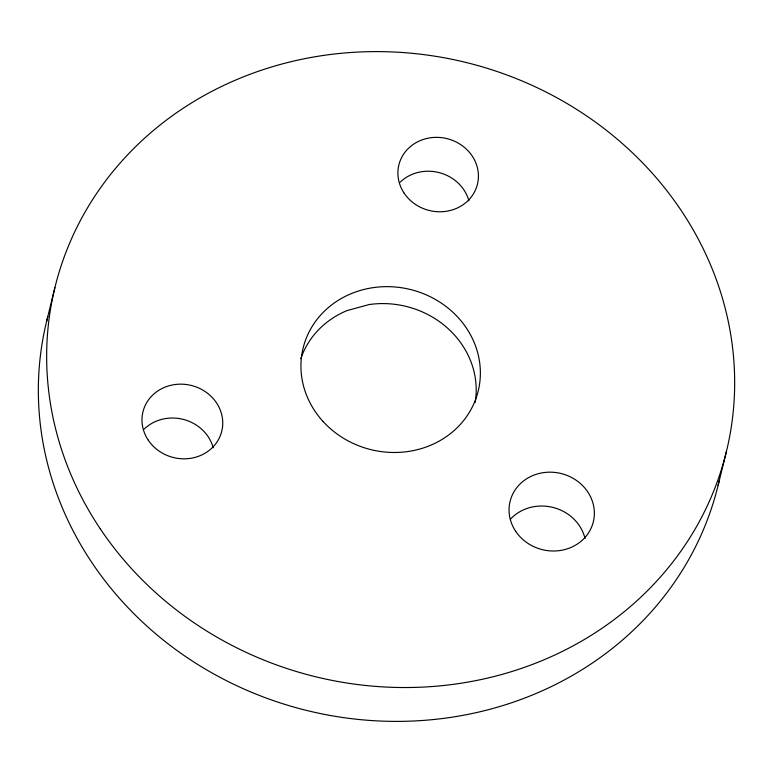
<?xml version="1.0" encoding="UTF-8"?>
<svg xmlns="http://www.w3.org/2000/svg" width="773" height="773" viewBox="0 0 773 773"><rect width="100%" height="100%" fill="white"/><g stroke="black" fill="none" stroke-linecap="round" stroke-linejoin="round"><path stroke-width="1.16" d="M46.583 321.529L54.893 287.662M718.107 485.338L726.417 451.471M719.19 480.709A345.608 316.215 13.8 0 1 307.499 710.658A345.608 316.215 13.8 0 1 47.742 316.92M144.309 428.996A40.573 37.123 13.8 0 1 183.974 419.575A40.573 37.123 13.8 0 1 213.213 447.751M400.192 182.148A40.457 37.017 13.8 0 1 439.74 172.766A40.457 37.017 13.8 0 1 468.892 200.845M510.364 519.272A42.853 39.201 13.8 0 1 553.275 507.503A42.853 39.201 13.8 0 1 585.035 538.539M300.803 358.701A90.141 82.469 13.8 0 1 347 310.601L369.194 304.543A90.141 82.469 13.8 0 1 475.144 402.646M100.316 528.906A345.608 316.215 13.8 0 0 695.613 528.201A345.608 316.215 13.8 0 0 376.045 51.607A345.608 316.215 13.8 0 0 100.316 528.906M148.281 440.195A40.573 37.123 13.8 0 0 218.17 440.117A40.573 37.123 13.8 0 0 180.65 384.162A40.573 37.123 13.8 0 0 148.281 440.195M404.173 193.221A40.457 37.017 13.8 0 0 473.859 193.134A40.457 37.017 13.8 0 0 436.455 137.352A40.457 37.017 13.8 0 0 404.173 193.221M515.707 531.341A42.853 39.201 13.8 0 0 589.519 531.254A42.853 39.201 13.8 0 0 549.893 472.168A42.853 39.201 13.8 0 0 515.707 531.341M323.075 421.488A90.141 82.469 13.8 0 0 475.55 399.612A90.141 82.469 13.8 0 0 373.349 287.614A90.141 82.469 13.8 0 0 323.075 421.488"/></g></svg>
